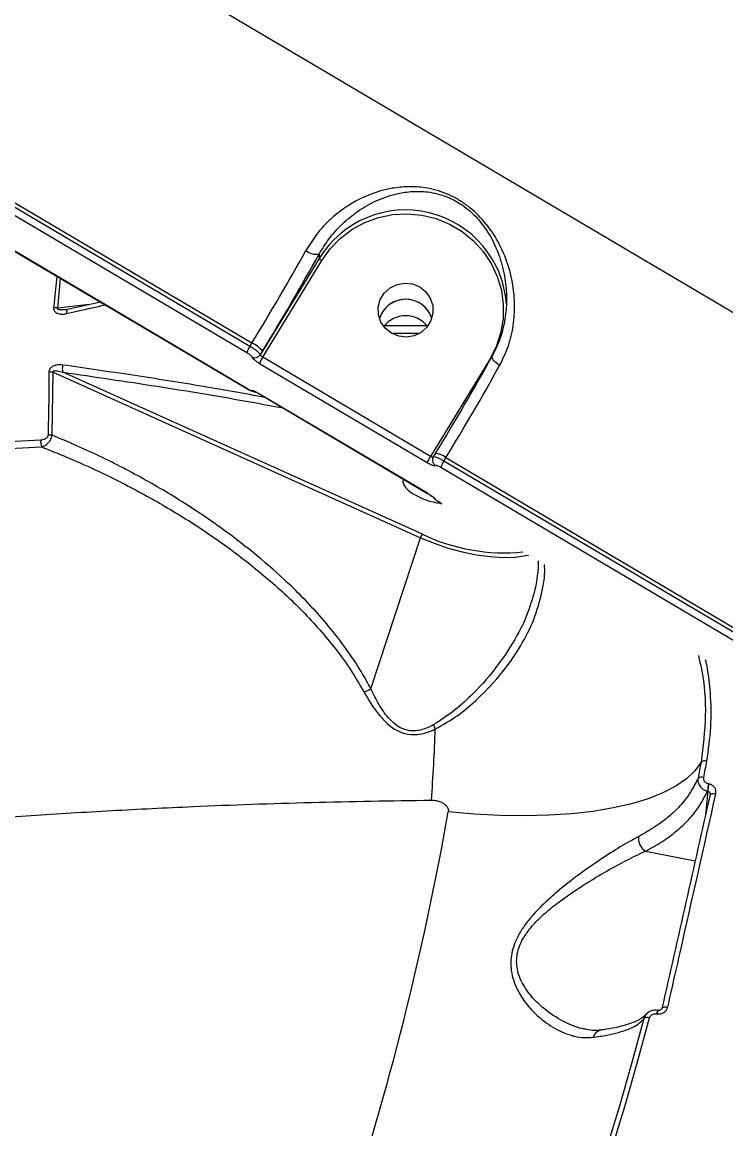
# Model space of a CAD drawing. Header units: millimetres. Extents: x -6328 to 5334, y -5037 to 4112.
# Drawn here: x -2020.1 to -1905.1, y 589.2 to 770.3 of the extents above; entities that cross this region are included whole.
import ezdxf

# ---------------------------------------------------------------- set-up
doc = ezdxf.new("R2010")
doc.units = ezdxf.units.MM
for name, color, linetype in [('DIKOM_ОБЪЕКТ', 7, 'Continuous'), ('DIKOM_РАЗМЕР_ЗОНА', 7, 'Continuous'), ('DIKOM_РАЗМЕР_ОБЪЕКТА', 7, 'Continuous')]:
    doc.layers.add(name, color=color, linetype=linetype)
doc.styles.add('style1', font='arial.ttf', dxfattribs={"width": 0.8})
doc.dimstyles.new('1-50', dxfattribs={"dimtxt": 300, "dimasz": 200, "dimexe": 100, "dimexo": 0, "dimgap": 100, "dimtad": 1, "dimtxsty": 'style1', "dimcen": 200, "dimclrd": 7, "dimclre": 7, "dimclrt": 7, "dimadec": 1, "dimazin": 2, "dimtfac": 1, "dimtmove": 0, "dimatfit": 2, "dimfxl": 0, "dimlwd": 25, "dimlwe": 18, "dimarcsym": 0})

# ---------------------------------------------------------------- blocks, each defined once
blk = doc.blocks.new('*D0')
at = {"layer": 'Defpoints', "color": 0, "transparency": 16777216}
for p in [(-3539.45, 760.32), (3333.52, 448.13), (3333.52, -4437.11)]:
    blk.add_point(p, dxfattribs=at)
at = {"layer": 'DIKOM_РАЗМЕР_ОБЪЕКТА', "color": 7, "lineweight": 18, "transparency": 16777216}
for p, q in [((-3539.45, 760.32), (-3539.45, -4537.11)), ((3333.52, 448.13), (3333.52, -4537.11))]:
    blk.add_line(p, q, dxfattribs=at)
at = {"layer": 'DIKOM_РАЗМЕР_ОБЪЕКТА', "color": 7, "lineweight": 25, "transparency": 16777216}
blk.add_line((-3339.45, -4437.11), (3133.52, -4437.11), dxfattribs=at)
at = {"layer": 'DIKOM_РАЗМЕР_ОБЪЕКТА', "color": 7, "transparency": 16777216}
for points in [[(-3339.45, -4403.77), (-3339.45, -4470.44), (-3539.45, -4437.11)], [(3133.52, -4403.77), (3133.52, -4470.44), (3333.52, -4437.11)]]:
    blk.add_solid(points, dxfattribs=at)
at = {"layer": 'DIKOM_РАЗМЕР_ОБЪЕКТА', "color": 7, "transparency": 16777216, "insert": (-102.96, -4183.94), "char_height": 300, "attachment_point": 5, "style": 'style1'}
blk.add_mtext('6900', dxfattribs=at)
blk = doc.blocks.new('*D1')
at = {"layer": 'Defpoints', "color": 0, "transparency": 16777216}
for p in [(-5040.91, 625.75), (5333.52, 448.13), (5333.52, -4936.78)]:
    blk.add_point(p, dxfattribs=at)
at = {"layer": 'DIKOM_РАЗМЕР_ЗОНА', "color": 7, "lineweight": 18, "transparency": 16777216}
for p, q in [((-5040.91, 625.75), (-5040.91, -5036.78)), ((5333.52, 448.13), (5333.52, -5036.78))]:
    blk.add_line(p, q, dxfattribs=at)
at = {"layer": 'DIKOM_РАЗМЕР_ЗОНА', "color": 7, "lineweight": 25, "transparency": 16777216}
blk.add_line((-4840.91, -4936.78), (5133.52, -4936.78), dxfattribs=at)
at = {"layer": 'DIKOM_РАЗМЕР_ЗОНА', "color": 7, "transparency": 16777216}
for points in [[(-4840.91, -4903.45), (-4840.91, -4970.11), (-5040.91, -4936.78)], [(5133.52, -4903.45), (5133.52, -4970.11), (5333.52, -4936.78)]]:
    blk.add_solid(points, dxfattribs=at)
at = {"layer": 'DIKOM_РАЗМЕР_ЗОНА', "color": 7, "transparency": 16777216, "insert": (-104.69, -4683.61), "char_height": 300, "attachment_point": 5, "style": 'style1'}
blk.add_mtext('10400', dxfattribs=at)
blk = doc.blocks.new('*D2')
at = {"layer": 'Defpoints', "color": 0, "transparency": 16777216}
for p in [(-5303.77, 2121.42), (-1621.11, 2121.42), (560.33, -2395.62)]:
    blk.add_point(p, dxfattribs=at)
at = {"layer": 'DIKOM_РАЗМЕР_ОБЪЕКТА', "color": 7, "lineweight": 18, "transparency": 16777216}
for p, q in [((-1621.11, 2121.42), (-5403.77, 2121.42)), ((560.33, -2395.62), (-5403.77, -2395.62))]:
    blk.add_line(p, q, dxfattribs=at)
at = {"layer": 'DIKOM_РАЗМЕР_ОБЪЕКТА', "color": 7, "lineweight": 25, "transparency": 16777216}
blk.add_line((-5303.77, -2195.62), (-5303.77, 1921.42), dxfattribs=at)
at = {"layer": 'DIKOM_РАЗМЕР_ОБЪЕКТА', "color": 7, "transparency": 16777216}
for points in [[(-5337.11, 1921.42), (-5270.44, 1921.42), (-5303.77, 2121.42)], [(-5337.11, -2195.62), (-5270.44, -2195.62), (-5303.77, -2395.62)]]:
    blk.add_solid(points, dxfattribs=at)
at = {"layer": 'DIKOM_РАЗМЕР_ОБЪЕКТА', "color": 7, "transparency": 16777216, "insert": (-5556.94, -137.1), "char_height": 300, "attachment_point": 5, "rotation": 90, "style": 'style1'}
blk.add_mtext('4500', dxfattribs=at)
blk = doc.blocks.new('*D3')
at = {"layer": 'Defpoints', "color": 0, "transparency": 16777216}
for p in [(-1814.92, 4111.71), (-5877.98, -3895.62), (33.33, -3895.62)]:
    blk.add_point(p, dxfattribs=at)
at = {"layer": 'DIKOM_РАЗМЕР_ЗОНА', "color": 7, "lineweight": 18, "transparency": 16777216}
for p, q in [((-1814.92, 4111.71), (-5977.98, 4111.71)), ((33.33, -3895.62), (-5977.98, -3895.62))]:
    blk.add_line(p, q, dxfattribs=at)
at = {"layer": 'DIKOM_РАЗМЕР_ЗОНА', "color": 7, "lineweight": 25, "transparency": 16777216}
blk.add_line((-5877.98, 3911.71), (-5877.98, -3695.62), dxfattribs=at)
at = {"layer": 'DIKOM_РАЗМЕР_ЗОНА', "color": 7, "transparency": 16777216}
for points in [[(-5911.31, 3911.71), (-5844.65, 3911.71), (-5877.98, 4111.71)], [(-5911.31, -3695.62), (-5844.65, -3695.62), (-5877.98, -3895.62)]]:
    blk.add_solid(points, dxfattribs=at)
at = {"layer": 'DIKOM_РАЗМЕР_ЗОНА', "color": 7, "transparency": 16777216, "insert": (-6131.15, 108.05), "char_height": 300, "attachment_point": 5, "rotation": 90, "style": 'style1'}
blk.add_mtext('8000', dxfattribs=at)

msp = doc.modelspace()

# ---------------------------------------------------------------- linework, layer by layer
at = {"layer": 'DIKOM_ОБЪЕКТ', "color": 7, "linetype": 'Continuous', "lineweight": 15}
for p, q in [((-1847.736, 689.529), (-2147.745, 867.062)), ((-1982.9, 717.277), (-2054.045, 759.378)), ((-2053.705, 759.935), (-1982.56, 717.834)), ((-2054.559, 758.368), (-1983.414, 716.268)), ((-1983.4, 710.381), (-2054.545, 752.482)), ((-2054.54, 752.472), (-1983.395, 710.371)), ((-1971.578, 732.367), (-1971.577, 731.668)), ((-1971.577, 731.668), (-1980.845, 716.474)), ((-1980.804, 715.498), (-1971.148, 731.328)), ((-2014.324, 723.543), (-2013.846, 728.391)), ((-2009.21, 724.109), (-2014.324, 723.543)), ((-2012.726, 723.317), (-2013.068, 723.276)), ((-2007.327, 724.533), (-2012.726, 723.317)), ((-1953.941, 720.658), (-1960.811, 720.644)), ((-1955.324, 719.373), (-1959.536, 719.374)), ((-1982.56, 717.834), (-1982.9, 717.277)), ((-1980.845, 716.474), (-1981.205, 715.884)), ((-1953.375, 699.266), (-1980.804, 715.498)), ((-1981.319, 714.487), (-1953.889, 698.256)), ((-1943.719, 715.096), (-1953.375, 699.266)), ((-2015.242, 702.735), (-2015.088, 713.045)), ((-2015.088, 713.045), (-1955.011, 685.965)), ((-1954.688, 686.55), (-2013.476, 713.049)), ((-1983.395, 710.371), (-1983.4, 710.381)), ((-1953.877, 693.235), (-1981.307, 709.466)), ((-1981.301, 709.456), (-1981.307, 709.466)), ((-1981.301, 709.456), (-1953.872, 693.224)), ((-1952.552, 699.762), (-1952.91, 699.175)), ((-1951.699, 697.5), (-1880.554, 655.399)), ((-1951.185, 698.509), (-1950.845, 699.066)), ((-1880.04, 656.409), (-1951.185, 698.509)), ((-1950.845, 699.066), (-1879.7, 656.966)), ((-1953.872, 693.224), (-1953.877, 693.235)), ((-1951.68, 691.603), (-1951.685, 691.613)), ((-1963.113, 661.218), (-1955.011, 685.965)), ((-1907.863, 645.682), (-1907.89, 645.686)), ((-1908.036, 644.481), (-1908.406, 640.513)), ((-1908.062, 644.485), (-1908.036, 644.481)), ((-1907.653, 643.92), (-1907.656, 643.853)), ((-1918.196, 634.661), (-1910.08, 633.055)), ((-1916.367, 608.044), (-1916.341, 608.039)), ((-1925.503, 605.35), (-1925.552, 605.342))]:
    msp.add_line(p, q, dxfattribs=at)
at = {"layer": 'DIKOM_ОБЪЕКТ', "color": 7, "linetype": 'Continuous', "lineweight": 15, "flags": 128}
for points in [[(-1971.148, 731.328), (-1969.767, 733.251), (-1968.11, 734.949), (-1966.214, 736.386), (-1964.123, 737.528), (-1961.882, 738.35), (-1959.541, 738.834), (-1957.154, 738.969), (-1954.773, 738.752), (-1952.451, 738.188), (-1950.241, 737.29), (-1948.191, 736.077), (-1946.347, 734.577), (-1944.752, 732.822), (-1943.439, 730.853), (-1942.44, 728.714), (-1941.775, 726.451), (-1941.46, 724.117), (-1941.501, 721.761), (-1941.899, 719.439), (-1942.644, 717.2), (-1943.719, 715.096)], [(-1955.116, 727.012), (-1954.123, 726.215), (-1953.398, 725.174), (-1953, 723.975), (-1952.962, 722.714), (-1953.285, 721.493), (-1953.945, 720.412), (-1954.887, 719.557), (-1956.036, 718.999), (-1957.298, 718.782), (-1958.57, 718.923), (-1959.751, 719.413), (-1960.744, 720.21), (-1961.468, 721.25), (-1961.866, 722.449), (-1961.905, 723.71), (-1961.581, 724.931), (-1960.921, 726.012), (-1959.979, 726.867), (-1958.831, 727.425), (-1957.569, 727.642), (-1956.296, 727.501), (-1955.116, 727.012)], [(-2012.726, 723.317), (-2012.771, 723.322), (-2012.809, 723.298), (-2012.839, 723.247), (-2012.861, 723.168), (-2012.874, 723.066), (-2012.877, 722.942), (-2012.87, 722.8), (-2012.853, 722.645)], [(-1943.292, 715.629), (-1943.345, 715.529), (-1943.331, 715.394), (-1943.249, 715.229), (-1943.102, 715.041), (-1942.898, 714.836), (-1942.642, 714.622), (-1942.346, 714.409), (-1942.02, 714.203)], [(-1955.011, 685.965), (-1952.791, 685.055), (-1950.49, 684.274), (-1948.159, 683.641), (-1945.849, 683.168), (-1943.61, 682.866), (-1941.49, 682.742), (-1939.535, 682.798), (-1937.788, 683.033), (-1937.355, 683.127)], [(-1909.118, 649.243), (-1910.133, 647.83), (-1911.516, 646.515), (-1913.258, 645.307), (-1915.344, 644.216), (-1917.759, 643.25), (-1920.483, 642.418), (-1923.495, 641.725), (-1926.772, 641.176), (-1930.289, 640.777), (-1934.017, 640.53), (-1937.929, 640.436), (-1941.993, 640.498), (-1946.178, 640.714), (-1950.451, 641.083)], [(-1909.118, 649.243), (-1909.179, 648.909), (-1909.24, 648.575), (-1909.301, 648.242), (-1909.362, 647.908), (-1909.423, 647.575), (-1909.485, 647.242), (-1909.547, 646.908), (-1909.609, 646.575)], [(-1908.669, 646.722), (-1908.607, 647.056), (-1908.545, 647.389), (-1908.484, 647.723), (-1908.422, 648.056), (-1908.361, 648.39), (-1908.3, 648.724), (-1908.239, 649.058), (-1908.178, 649.392)], [(-1907.656, 643.853), (-1907.636, 643.919), (-1907.58, 643.977), (-1907.492, 644.022), (-1907.373, 644.054), (-1907.229, 644.072), (-1907.064, 644.074), (-1906.885, 644.061), (-1906.699, 644.034)], [(-1916.138, 608.612), (-1916.156, 608.616), (-1916.164, 608.617)], [(-1915.525, 608.911), (-1915.504, 608.984), (-1915.447, 609.047), (-1915.357, 609.098), (-1915.237, 609.135), (-1915.092, 609.157), (-1914.926, 609.162), (-1914.747, 609.151), (-1914.561, 609.125)], [(-1918.463, 607.257), (-1920.421, 600.079), (-1922.476, 592.947), (-1924.626, 585.865), (-1926.873, 578.833), (-1929.214, 571.853), (-1931.649, 564.926), (-1934.179, 558.053), (-1936.802, 551.237)], [(-1935.882, 551.315), (-1933.257, 558.137), (-1930.726, 565.014), (-1928.288, 571.946), (-1925.946, 578.931), (-1923.698, 585.969), (-1921.546, 593.056), (-1919.49, 600.192), (-1917.53, 607.376)]]:
    msp.add_lwpolyline(points, dxfattribs=at)
at = {"layer": 'DIKOM_ОБЪЕКТ', "color": 7, "linetype": 'Continuous', "lineweight": 15}
for centre, radius, start, end in [((-1957.457, 723.058), 16.538, 4.06063, 148.62796), ((-2356.565, 946.037), 438.128, 328.61006, 330.90156), ((-2373.55, 956.088), 460.035, 328.61006, 330.90156), ((-1971.971, 735.121), 2.781, 230.63711, 278.11357), ((-1970.639, 732.41), 1.196, 218.36341, 244.81634), ((-1957.427, 720.462), 4.516, 18.34998, 161.92235), ((-1957.429, 720.463), 4.514, 59.06882, 161.92253), ((-2015.042, 720.116), 3.502, 78.17927, 89.21692), ((-1957.362, 720.508), 4.44, 18.0472, 59.51355), ((-1957.42, 717.756), 4.537, 37.90851, 142.36382), ((-1984.596, 713.505), 4.783, 38.36341, 64.81634), ((-1978.912, 714.609), 4.798, 146.22379, 159.78186), ((-1982.06, 716.421), 1.009, 239.17033, 327.87096), ((-1976.855, 712.851), 4.754, 146.17673, 159.8747), ((-2345.264, 939.349), 460.035, 328.61006, 330.90156), ((-2011.642, 713.672), 1.937, 163.43023, 198.75578), ((-2324.85, 927.27), 438.128, 328.61006, 330.90156), ((-2015.456, 710.121), 2.947, 82.8267, 95.94595), ((-1982.053, 710.879), 1.004, 239.41464, 263.91407), ((-2014.535, 701.714), 2.583, 175.12963, 200.48639), ((-2015.677, 699.898), 2.871, 81.28638, 94.7065), ((-1949.425, 696.62), 4.754, 146.17673, 159.8747), ((-1952.796, 696.723), 3.049, 50.21821, 85.40245), ((-1952.084, 698.645), 0.977, 174.9614, 239.74743), ((-1952.1, 698.641), 0.961, 148.37669, 172.67981), ((-1947.196, 695.842), 4.798, 146.22379, 159.78186), ((-1952.059, 693.114), 0.991, 216.36135, 239.4183), ((-1953.539, 685.534), 1.534, 138.51629, 163.67097), ((-1941.412, 713.858), 30.364, 244.07166, 275.97141), ((-2222.834, 663.23), 270.374, 355.71044, 358.17806), ((-1935.53, 662.751), 18.898, 203.15826, 205.43992), ((-1908.498, 648.372), 1.069, 72.58211, 125.4451), ((-1908.992, 645.712), 1.061, 72.28865, 125.51692), ((-1900.499, 644.012), 7.578, 167.23739, 176.42269), ((-1900.468, 644.007), 7.582, 167.23696, 176.41705), ((-2438.094, 727.557), 495.251, 333.80271, 349.94424), ((-1916.805, 636.824), 2.571, 175.46345, 237.23588), ((-1914.928, 607.857), 1.451, 148.41257, 172.60792), ((-1914.903, 607.852), 1.45, 148.40373, 172.61485), ((-1917.891, 606.486), 0.96, 67.93485, 126.58734), ((-1925.193, 603.751), 1.631, 102.71913, 164.17998)]:
    msp.add_arc(centre, radius, start, end, dxfattribs=at)
msp.add_ellipse((-1953.441, 693.917), major_axis=(-4.393, 1.503), ratio=0.4062007, start_param=6.2152951, end_param=8.3784206, dxfattribs=at)
for points, knots in [([(-1942.02, 714.203), (-1941.513, 715.253), (-1940.498, 717.356), (-1939.753, 720.69), (-1939.524, 724.011), (-1939.831, 727.527), (-1940.746, 731.162), (-1942.403, 734.794), (-1944.647, 737.966), (-1947.043, 740.176), (-1949.104, 741.495), (-1950.775, 742.307), (-1952.504, 742.89), (-1954.605, 743.331), (-1957, 743.472), (-1960.06, 743.16), (-1963.411, 742.201), (-1966.749, 740.48), (-1969.642, 738.251), (-1971.977, 735.809), (-1973.181, 733.865), (-1973.735, 732.971)], [0, 0, 0, 0, 0.0554761, 0.1110246, 0.1664977, 0.2220062, 0.2900237, 0.3579634, 0.4226761, 0.4774073, 0.5052471, 0.5330944, 0.5627101, 0.5923749, 0.64043, 0.6885816, 0.7603261, 0.8320617, 0.8910003, 0.9498671, 1, 1, 1, 1]), ([(-1971.578, 732.367), (-1971.061, 733.217), (-1969.94, 735.057), (-1967.793, 737.402), (-1965.164, 739.557), (-1962.119, 741.276), (-1959.108, 742.287), (-1956.325, 742.687), (-1954.182, 742.643), (-1952.272, 742.297), (-1950.441, 741.717), (-1948.92, 740.925), (-1947.58, 739.987), (-1946.564, 739.137), (-1944.945, 737.439), (-1943.258, 734.919), (-1941.842, 731.559), (-1941.077, 728.177), (-1940.861, 724.88), (-1941.124, 721.78), (-1941.847, 718.638), (-1942.806, 716.641), (-1943.292, 715.629)], [0, 0, 0, 0, 0.0507145, 0.1099146, 0.1707241, 0.2426522, 0.3164734, 0.3637491, 0.4119877, 0.4400465, 0.4688585, 0.5101, 0.5210863, 0.5468187, 0.5734081, 0.6369338, 0.7046117, 0.7741497, 0.8302516, 0.8873303, 0.9428798, 1, 1, 1, 1]), ([(-2014.469, 728.76), (-2014.605, 727.337), (-2014.77, 725.62), (-2014.961, 723.91), (-2014.994, 723.617)], [0, 0, 0, 0, 0.8290674, 1, 1, 1, 1]), ([(-2014.994, 723.617), (-2014.996, 723.514), (-2015.001, 723.306), (-2014.871, 723.034), (-2014.629, 722.791), (-2014.186, 722.588), (-2013.558, 722.522), (-2013.084, 722.605), (-2012.853, 722.645)], [0, 0, 0, 0, 0.1098635, 0.2200424, 0.3257284, 0.4925231, 0.7537199, 1, 1, 1, 1]), ([(-2013.068, 723.276), (-2013.144, 723.266), (-2013.407, 723.232), (-2013.776, 723.226), (-2014.113, 723.266), (-2014.271, 723.327), (-2014.331, 723.381), (-2014.349, 723.414), (-2014.357, 723.448), (-2014.354, 723.491), (-2014.335, 723.524), (-2014.324, 723.543)], [0, 0, 0, 0, 0.1574395, 0.5400231, 0.7426744, 0.840195, 0.8739654, 0.9080606, 0.9176349, 0.9510833, 1, 1, 1, 1]), ([(-2012.853, 722.645), (-2012.224, 722.789), (-2010.128, 723.267), (-2008.021, 723.741), (-2006.548, 724.072)], [0, 0, 0, 0, 0.3004406, 1, 1, 1, 1]), ([(-1983.414, 716.268), (-1983.318, 716.208), (-1983.126, 716.09), (-1982.873, 715.902), (-1982.684, 715.735), (-1982.587, 715.616), (-1982.58, 715.572), (-1982.577, 715.554)], [0, 0, 0, 0, 0.21424, 0.428583, 0.6431735, 0.858082, 1, 1, 1, 1]), ([(-1981.205, 715.884), (-1981.212, 715.917), (-1981.23, 715.999), (-1981.43, 716.228), (-1981.813, 716.553), (-1982.323, 716.922), (-1982.708, 717.159), (-1982.9, 717.277)], [0, 0, 0, 0, 0.1417164, 0.3563996, 0.5709512, 0.7854607, 1, 1, 1, 1]), ([(-1982.577, 715.554), (-1982.573, 715.527), (-1982.562, 715.461), (-1982.416, 715.283), (-1982.132, 715.034), (-1981.751, 714.754), (-1981.463, 714.576), (-1981.319, 714.487)], [0, 0, 0, 0, 0.1418471, 0.3567284, 0.5713333, 0.7857186, 1, 1, 1, 1]), ([(-1980.804, 715.498), (-1980.852, 715.528), (-1980.948, 715.588), (-1981.072, 715.686), (-1981.162, 715.777), (-1981.205, 715.845), (-1981.205, 715.873), (-1981.205, 715.884)], [0, 0, 0, 0, 0.2139775, 0.4281717, 0.6427849, 0.8579017, 1, 1, 1, 1]), ([(-2013.499, 714.224), (-2013.875, 714.247), (-2014.411, 714.278), (-2015.095, 714.04), (-2015.466, 713.781), (-2015.686, 713.464), (-2015.755, 713.224), (-2015.76, 713.088), (-2015.761, 713.052)], [0, 0, 0, 0, 0.4029944, 0.5733156, 0.7451256, 0.8533581, 0.9617344, 1, 1, 1, 1]), ([(-1980.402, 708.924), (-1983.781, 709.527), (-1991.032, 710.822), (-2002.066, 712.578), (-2009.687, 713.675), (-2013.499, 714.224)], [0, 0, 0, 0, 0.3036385, 0.6516794, 1, 1, 1, 1]), ([(-2015.761, 713.052), (-2015.763, 712.423), (-2015.772, 709.275), (-2015.828, 705.844), (-2015.905, 703.047), (-2015.912, 702.759)], [0, 0, 0, 0, 0.1831691, 0.9158785, 1, 1, 1, 1]), ([(-2015.088, 713.045), (-2015.094, 713.059), (-2015.105, 713.088), (-2015.111, 713.136), (-2015.103, 713.173), (-2015.085, 713.206), (-2015.054, 713.24), (-2014.935, 713.3), (-2014.699, 713.313), (-2014.339, 713.276), (-2013.92, 713.186), (-2013.623, 713.094), (-2013.476, 713.049)], [0, 0, 0, 0, 0.0254608, 0.0517463, 0.0782608, 0.0864713, 0.1149989, 0.1528949, 0.3029807, 0.4907534, 0.7490049, 1, 1, 1, 1]), ([(-2013.476, 713.049), (-2008.351, 712.298), (-1998.094, 710.796), (-1986.07, 708.808), (-1979.163, 707.512), (-1977.486, 707.198)], [0, 0, 0, 0, 0.4305656, 0.8617599, 1, 1, 1, 1]), ([(-1982.564, 710.014), (-1982.571, 710.004), (-1982.585, 709.983), (-1982.727, 710.029), (-1982.94, 710.126), (-1983.178, 710.252), (-1983.337, 710.345), (-1983.4, 710.381)], [0, 0, 0, 0, 0.2151387, 0.4301737, 0.6449794, 0.8594762, 1, 1, 1, 1]), ([(-1983.395, 710.373), (-1983.28, 710.306), (-1983.025, 710.158), (-1982.678, 709.986), (-1982.404, 709.889), (-1982.152, 709.828), (-1982.043, 709.847), (-1982.036, 709.848)], [0, 0, 0, 0, 0.2325831, 0.5152786, 0.7999575, 0.9884259, 1, 1, 1, 1]), ([(-1981.307, 709.466), (-1981.401, 709.521), (-1981.64, 709.66), (-1981.998, 709.848), (-1982.318, 709.993), (-1982.531, 710.06), (-1982.553, 710.029), (-1982.564, 710.014)], [0, 0, 0, 0, 0.1406201, 0.3550994, 0.5698681, 0.7848826, 1, 1, 1, 1]), ([(-1982.194, 709.915), (-1982.194, 709.915), (-1982.2, 709.917), (-1982.172, 709.908), (-1982.095, 709.877), (-1981.918, 709.795), (-1981.646, 709.655), (-1981.418, 709.522), (-1981.301, 709.455)], [0, 0, 0, 0, 0.0005376, 0.1033642, 0.2502851, 0.4493224, 0.7179592, 1, 1, 1, 1]), ([(-2017.109, 701.933), (-2022.628, 701.645), (-2033.676, 701.069), (-2049.957, 699.918), (-2066.039, 698.573), (-2076.507, 697.487), (-2081.745, 696.943)], [0, 0, 0, 0, 0.2489045, 0.498243, 0.7488998, 1, 1, 1, 1]), ([(-2015.912, 702.759), (-2015.92, 702.697), (-2015.935, 702.567), (-2016.046, 702.37), (-2016.235, 702.189), (-2016.594, 701.995), (-2016.9, 701.958), (-2017.109, 701.933)], [0, 0, 0, 0, 0.1212309, 0.252323, 0.4115915, 0.5993614, 1, 1, 1, 1]), ([(-2016.955, 700.81), (-2016.737, 700.897), (-2016.302, 701.071), (-2015.737, 701.592), (-2015.366, 702.187), (-2015.28, 702.569), (-2015.242, 702.735)], [0, 0, 0, 0, 0.2829499, 0.5675041, 0.8112066, 1, 1, 1, 1]), ([(-1963.113, 661.218), (-1963.446, 661.84), (-1964.484, 663.782), (-1966.491, 666.915), (-1969.219, 670.565), (-1972.213, 674.056), (-1975.923, 677.901), (-1980.397, 681.985), (-1986.129, 686.565), (-1992.613, 691.084), (-1999.894, 695.455), (-2007.433, 699.401), (-2012.639, 701.624), (-2015.242, 702.735)], [0, 0, 0, 0, 0.031069, 0.0969235, 0.1628035, 0.2303663, 0.2979423, 0.3965509, 0.4957336, 0.6204828, 0.7452533, 0.8726241, 1, 1, 1, 1]), ([(-2081.496, 695.831), (-2076.312, 696.369), (-2065.933, 697.446), (-2049.925, 698.786), (-2033.623, 699.941), (-2022.514, 700.52), (-2016.955, 700.81)], [0, 0, 0, 0, 0.2489042, 0.4982426, 0.7488996, 1, 1, 1, 1]), ([(-2016.955, 700.81), (-2016.091, 700.471), (-2012.809, 699.182), (-2007.174, 696.682), (-2000.153, 693.1), (-1993.311, 689.084), (-1986.66, 684.603), (-1980.246, 679.596), (-1974.186, 674.014), (-1969.605, 668.818), (-1966.327, 664.31), (-1964.926, 661.882), (-1964.223, 660.662)], [0, 0, 0, 0, 0.0419956, 0.1595241, 0.2774949, 0.3950326, 0.5131221, 0.6333425, 0.7545641, 0.8758681, 0.937691, 1, 1, 1, 1]), ([(-1952.928, 699.137), (-1952.934, 699.128), (-1952.948, 699.107), (-1953.025, 699.112), (-1953.14, 699.147), (-1953.264, 699.203), (-1953.343, 699.248), (-1953.375, 699.266)], [0, 0, 0, 0, 0.1675823, 0.3958913, 0.6236986, 0.8510135, 1, 1, 1, 1]), ([(-1951.185, 698.509), (-1951.311, 698.582), (-1951.629, 698.765), (-1952.114, 699.006), (-1952.552, 699.176), (-1952.834, 699.237), (-1952.874, 699.185), (-1952.891, 699.163)], [0, 0, 0, 0, 0.1492904, 0.3770784, 0.6049922, 0.8329327, 1, 1, 1, 1]), ([(-1953.889, 698.256), (-1953.795, 698.201), (-1953.556, 698.064), (-1953.191, 697.886), (-1952.858, 697.762), (-1952.628, 697.722), (-1952.593, 697.774), (-1952.576, 697.801)], [0, 0, 0, 0, 0.1406201, 0.3550994, 0.5698681, 0.7848826, 1, 1, 1, 1]), ([(-1952.898, 699.166), (-1952.947, 699.089), (-1953.032, 698.955), (-1953.04, 698.798), (-1953.043, 698.73)], [0, 0, 0, 0, 0.5717649, 1, 1, 1, 1]), ([(-1952.576, 697.801), (-1952.564, 697.818), (-1952.541, 697.853), (-1952.387, 697.828), (-1952.165, 697.746), (-1951.921, 697.628), (-1951.762, 697.536), (-1951.699, 697.5)], [0, 0, 0, 0, 0.2151387, 0.4301737, 0.6449794, 0.8594762, 1, 1, 1, 1]), ([(-1952.563, 692.26), (-1952.571, 692.28), (-1952.593, 692.328), (-1952.755, 692.48), (-1953.053, 692.706), (-1953.443, 692.971), (-1953.733, 693.147), (-1953.877, 693.235)], [0, 0, 0, 0, 0.1418471, 0.3567284, 0.5713333, 0.7857186, 1, 1, 1, 1]), ([(-1953.872, 693.223), (-1953.854, 693.213), (-1953.703, 693.125), (-1953.411, 692.94), (-1953.092, 692.721), (-1952.911, 692.582), (-1952.841, 692.52), (-1952.84, 692.519), (-1952.84, 692.519)], [0, 0, 0, 0, 0.0364195, 0.3158858, 0.5967631, 0.8020066, 0.9389409, 1, 1, 1, 1]), ([(-1952.879, 692.553), (-1952.872, 692.54), (-1952.833, 692.468), (-1952.732, 692.359), (-1952.536, 692.17), (-1952.229, 691.948), (-1951.819, 691.683), (-1951.592, 691.553), (-1951.499, 691.499)], [0, 0, 0, 0, 0.0229184, 0.1325217, 0.2691964, 0.6004773, 0.8352603, 1, 1, 1, 1]), ([(-1951.685, 691.613), (-1951.782, 691.672), (-1951.975, 691.789), (-1952.235, 691.965), (-1952.434, 692.115), (-1952.543, 692.215), (-1952.557, 692.248), (-1952.563, 692.26)], [0, 0, 0, 0, 0.21424, 0.428583, 0.6431735, 0.858082, 1, 1, 1, 1]), ([(-1952.596, 654.633), (-1951.342, 655.346), (-1948.83, 656.774), (-1945.132, 659.998), (-1941.435, 663.944), (-1938.325, 668.524), (-1936.132, 673.106), (-1935.024, 677.301), (-1934.596, 680.159), (-1934.725, 681.479), (-1934.735, 681.576)], [0, 0, 0, 0, 0.1219944, 0.2443261, 0.4161363, 0.5878905, 0.7315017, 0.8749855, 0.9907958, 1, 1, 1, 1]), ([(-1935.761, 682.184), (-1935.76, 682.17), (-1935.708, 681.35), (-1935.89, 679.687), (-1936.246, 677.42), (-1936.711, 675.983), (-1936.91, 675.365)], [0, 0, 0, 0, 0.0060896, 0.3591872, 0.7247048, 1, 1, 1, 1]), ([(-1936.951, 675.374), (-1937.044, 675.024), (-1937.537, 673.153), (-1939.308, 669.662), (-1942.28, 664.975), (-1945.823, 660.929), (-1949.354, 657.609), (-1951.715, 656.087), (-1952.906, 655.319)], [0, 0, 0, 0, 0.0435934, 0.2329083, 0.4561999, 0.685393, 0.8412904, 1, 1, 1, 1]), ([(-1909.553, 666.675), (-1909.38, 665.931), (-1908.628, 662.704), (-1908.165, 656.819), (-1908.8, 651.768), (-1909.118, 649.243)], [0, 0, 0, 0, 0.1301385, 0.5650686, 1, 1, 1, 1]), ([(-1908.178, 649.392), (-1907.91, 651.243), (-1907.37, 654.971), (-1907.495, 660.058), (-1907.875, 663.741), (-1908.269, 665.502), (-1908.376, 665.978)], [0, 0, 0, 0, 0.3358423, 0.6764904, 0.9125687, 1, 1, 1, 1]), ([(-1964.223, 660.662), (-1964.192, 660.679), (-1964.009, 660.778), (-1963.626, 660.977), (-1963.298, 661.129), (-1963.117, 661.212)], [0, 0, 0, 0, 0.0844017, 0.4973366, 1, 1, 1, 1]), ([(-1963.117, 661.212), (-1963.117, 661.212), (-1963.115, 661.214), (-1963.113, 661.216), (-1963.113, 661.218), (-1963.113, 661.218)], [0, 0, 0, 0, 0.3462267, 0.8146328, 1, 1, 1, 1]), ([(-1952.906, 655.319), (-1953.577, 654.992), (-1954.787, 654.403), (-1956.747, 654.252), (-1958.65, 654.917), (-1960.37, 656.487), (-1961.869, 658.686), (-1962.719, 660.35), (-1963.117, 661.211), (-1963.117, 661.212)], [0, 0, 0, 0, 0.1595683, 0.2875575, 0.4150728, 0.5935057, 0.7940437, 0.9997271, 1, 1, 1, 1]), ([(-1964.223, 660.662), (-1963.497, 659.432), (-1962.482, 657.713), (-1960.782, 655.825), (-1959.387, 654.659), (-1957.597, 653.797), (-1955.28, 653.646), (-1953.614, 654.163), (-1952.704, 654.584), (-1952.596, 654.633)], [0, 0, 0, 0, 0.2865141, 0.4002731, 0.5163009, 0.6574617, 0.7993903, 0.9763495, 1, 1, 1, 1]), ([(-1907.89, 645.686), (-1907.907, 645.69), (-1908.031, 645.713), (-1908.253, 645.801), (-1908.466, 645.981), (-1908.616, 646.206), (-1908.696, 646.449), (-1908.678, 646.638), (-1908.669, 646.722)], [0, 0, 0, 0, 0.0340103, 0.252264, 0.4705298, 0.5979374, 0.8193065, 1, 1, 1, 1]), ([(-1909.609, 646.575), (-1910.101, 645.614), (-1911.007, 643.844), (-1913.031, 641.504), (-1915.621, 639.186), (-1917.988, 637.822), (-1919.368, 637.027)], [0, 0, 0, 0, 0.2580784, 0.4750061, 0.694075, 1, 1, 1, 1]), ([(-1909.609, 646.575), (-1909.622, 646.413), (-1909.653, 646.05), (-1909.49, 645.573), (-1909.192, 645.122), (-1908.773, 644.75), (-1908.338, 644.554), (-1908.095, 644.493), (-1908.062, 644.485)], [0, 0, 0, 0, 0.1805008, 0.4029091, 0.5309916, 0.7496247, 0.9664027, 1, 1, 1, 1]), ([(-1906.699, 644.034), (-1906.68, 644.194), (-1906.643, 644.514), (-1906.809, 644.98), (-1907.119, 645.36), (-1907.496, 645.594), (-1907.761, 645.657), (-1907.863, 645.682)], [0, 0, 0, 0, 0.2182614, 0.4367519, 0.6530228, 0.8657456, 1, 1, 1, 1]), ([(-1918.196, 634.661), (-1917.327, 635.136), (-1915.582, 636.09), (-1913.319, 637.74), (-1911.342, 639.556), (-1909.458, 641.774), (-1908.574, 643.491), (-1908.062, 644.485)], [0, 0, 0, 0, 0.1819181, 0.3651193, 0.552343, 0.7409454, 1, 1, 1, 1]), ([(-1907.656, 643.853), (-1908.969, 637.996), (-1911.595, 626.282), (-1914.215, 614.702), (-1915.525, 608.911)], [0, 0, 0, 0, 0.4999182, 1, 1, 1, 1]), ([(-1914.561, 609.125), (-1914.425, 609.722), (-1913.749, 612.708), (-1911.132, 624.279), (-1908.644, 635.366), (-1906.699, 644.034)], [0, 0, 0, 0, 0.0517104, 0.2585534, 1, 1, 1, 1]), ([(-1908.036, 644.481), (-1908.002, 644.473), (-1907.913, 644.455), (-1907.786, 644.369), (-1907.686, 644.223), (-1907.638, 644.065), (-1907.649, 643.961), (-1907.653, 643.92)], [0, 0, 0, 0, 0.1391272, 0.3603754, 0.5923173, 0.8367216, 1, 1, 1, 1]), ([(-2275.288, 550.756), (-2275.046, 551.868), (-2274.46, 554.565), (-2272.703, 558.802), (-2270.182, 563.364), (-2267.022, 567.777), (-2263.455, 571.87), (-2259.488, 575.743), (-2255.2, 579.404), (-2250.423, 583.012), (-2244.382, 587.088), (-2236.807, 591.586), (-2227.071, 596.615), (-2215.922, 601.633), (-2203.266, 606.602), (-2189.476, 611.344), (-2176.092, 615.385), (-2163.487, 618.792), (-2151.942, 621.637), (-2139.906, 624.337), (-2127.35, 626.894), (-2114.317, 629.292), (-2100.793, 631.529), (-2086.846, 633.588), (-2072.746, 635.43), (-2058.568, 637.056), (-2044.917, 638.418), (-2031.605, 639.565), (-2018.664, 640.519), (-2005.544, 641.327), (-1990.297, 642.079), (-1972.883, 642.71), (-1959.778, 642.907), (-1953.217, 643.006)], [0, 0, 0, 0, 0.0225898, 0.0548131, 0.0870978, 0.1173363, 0.1476261, 0.1743688, 0.2011115, 0.2279992, 0.2548868, 0.2937186, 0.332662, 0.3756606, 0.4188887, 0.4622708, 0.5058861, 0.5365113, 0.5671901, 0.5981171, 0.6290988, 0.660473, 0.6919036, 0.72359, 0.7553338, 0.7854892, 0.8156935, 0.8423473, 0.8690012, 0.8957899, 0.9225787, 0.9612384, 1, 1, 1, 1]), ([(-1953.217, 643.006), (-1952.963, 642.996), (-1952.435, 642.976), (-1951.748, 642.771), (-1951.198, 642.472), (-1950.792, 642.121), (-1950.541, 641.745), (-1950.427, 641.382), (-1950.443, 641.179), (-1950.451, 641.083)], [0, 0, 0, 0, 0.1943994, 0.4037079, 0.553904, 0.691013, 0.8350645, 0.9219116, 1, 1, 1, 1]), ([(-1919.368, 637.027), (-1920.335, 636.498), (-1922.27, 635.44), (-1925.591, 633.299), (-1929.115, 630.844), (-1932.207, 628.424), (-1934.687, 626.228), (-1936.408, 624.48), (-1937.848, 622.735), (-1939.154, 620.742), (-1940.158, 618.273), (-1940.31, 615.802), (-1939.922, 613.83), (-1939.186, 611.906), (-1937.946, 609.901), (-1935.925, 607.667), (-1933.376, 605.712), (-1930.761, 604.556), (-1928.547, 604.093), (-1927.357, 604.162), (-1926.762, 604.196)], [0, 0, 0, 0, 0.0727748, 0.1456246, 0.2220849, 0.2985164, 0.3409262, 0.383292, 0.4164827, 0.4496105, 0.498643, 0.5477889, 0.5808453, 0.6139662, 0.6710826, 0.728318, 0.8132038, 0.898076, 0.9490484, 1, 1, 1, 1]), ([(-1927.84, 605.488), (-1928.091, 605.529), (-1929.383, 605.739), (-1931.758, 606.761), (-1934.476, 608.512), (-1936.661, 610.577), (-1938.024, 612.388), (-1938.867, 614.152), (-1939.342, 615.925), (-1939.269, 618.178), (-1938.292, 620.393), (-1937.002, 622.149), (-1935.56, 623.688), (-1933.823, 625.222), (-1931.322, 627.144), (-1928.176, 629.252), (-1924.608, 631.39), (-1921.201, 633.262), (-1919.205, 634.191), (-1918.196, 634.661)], [0, 0, 0, 0, 0.0224249, 0.1154627, 0.2109381, 0.272686, 0.335635, 0.3701356, 0.4054857, 0.4559965, 0.506432, 0.5409747, 0.5765237, 0.6222933, 0.6687327, 0.7525261, 0.8381543, 0.9181536, 1, 1, 1, 1]), ([(-1916.147, 608.588), (-1916.351, 608.614), (-1916.782, 608.668), (-1917.337, 608.518), (-1917.828, 608.24), (-1918.236, 607.846), (-1918.387, 607.454), (-1918.463, 607.257)], [0, 0, 0, 0, 0.2044301, 0.4300849, 0.5634119, 0.7802977, 1, 1, 1, 1]), ([(-1916.341, 608.039), (-1916.236, 608.025), (-1915.965, 607.99), (-1915.517, 608.07), (-1915.068, 608.306), (-1914.715, 608.67), (-1914.612, 608.973), (-1914.561, 609.125)], [0, 0, 0, 0, 0.1342544, 0.3469772, 0.5632481, 0.7817386, 1, 1, 1, 1]), ([(-1915.523, 608.939), (-1915.524, 608.932), (-1915.532, 608.884), (-1915.582, 608.794), (-1915.701, 608.687), (-1915.843, 608.623), (-1915.995, 608.595), (-1916.091, 608.607), (-1916.14, 608.613)], [0, 0, 0, 0, 0.048048, 0.3262595, 0.5293229, 0.6956033, 0.8462112, 1, 1, 1, 1]), ([(-1926.762, 604.196), (-1926.004, 604.304), (-1924.484, 604.521), (-1922.565, 604.978), (-1920.926, 605.532), (-1919.662, 606.173), (-1918.885, 606.762), (-1918.568, 607.134), (-1918.463, 607.257)], [0, 0, 0, 0, 0.1821545, 0.3655938, 0.553059, 0.7419031, 0.9141914, 1, 1, 1, 1]), ([(-1918.189, 607.906), (-1918.253, 607.827), (-1918.412, 607.629), (-1918.992, 607.203), (-1919.925, 606.726), (-1921.156, 606.268), (-1922.699, 605.858), (-1924.172, 605.555), (-1925.223, 605.422), (-1925.564, 605.379)], [0, 0, 0, 0, 0.1110882, 0.2752711, 0.4338805, 0.5933179, 0.7555842, 0.9205733, 1, 1, 1, 1]), ([(-1917.53, 607.376), (-1917.53, 607.378), (-1917.503, 607.477), (-1917.415, 607.665), (-1917.218, 607.861), (-1916.97, 608), (-1916.689, 608.078), (-1916.471, 608.055), (-1916.367, 608.044)], [0, 0, 0, 0, 0.0043468, 0.2198207, 0.4355752, 0.5682506, 0.7938306, 1, 1, 1, 1]), ([(-1925.509, 605.371), (-1925.863, 605.328), (-1926.631, 605.235), (-1927.449, 605.386), (-1927.892, 605.468)], [0, 0, 0, 0, 0.4596101, 1, 1, 1, 1])]:
    msp.add_open_spline(points, degree=3, knots=knots, dxfattribs=at)

# ---------------------------------------------------------------- dimensions: what is measured, and where the dimension line sits
at = {"layer": 'DIKOM_РАЗМЕР_ЗОНА'}
dim = msp.add_linear_dim(base=(-5877.98, -3895.616), p1=(-1814.925, 4111.709), p2=(33.33, -3895.616), angle=90, text='8000', dimstyle='1-50', dxfattribs=at)
dim.commit()
dim.dimension.update_dxf_attribs({"geometry": '*D3', "text_midpoint": (-5877.98, 108.046), "dimtype": 160})
dim = msp.add_linear_dim(base=(5333.521, -4936.782), p1=(-5040.908, 625.746), p2=(5333.521, 448.128), text='10400', dimstyle='1-50', dxfattribs=at)
dim.commit()
dim.dimension.update_dxf_attribs({"geometry": '*D1', "text_midpoint": (-104.69, -4936.782), "dimtype": 160})
at = {"layer": 'DIKOM_РАЗМЕР_ОБЪЕКТА'}
dim = msp.add_linear_dim(base=(-5303.773, 2121.419), p1=(560.33, -2395.616), p2=(-1621.109, 2121.419), angle=90, text='4500', dimstyle='1-50', dxfattribs=at)
dim.commit()
dim.dimension.update_dxf_attribs({"geometry": '*D2', "text_midpoint": (-5303.773, -137.099), "dimtype": 160})
dim = msp.add_linear_dim(base=(3333.521, -4437.108), p1=(-3539.449, 760.323), p2=(3333.521, 448.128), text='6900', dimstyle='1-50', dxfattribs=at)
dim.commit()
dim.dimension.update_dxf_attribs({"geometry": '*D0', "text_midpoint": (-102.964, -4437.108), "dimtype": 160})

doc.saveas('drawing.dxf')
